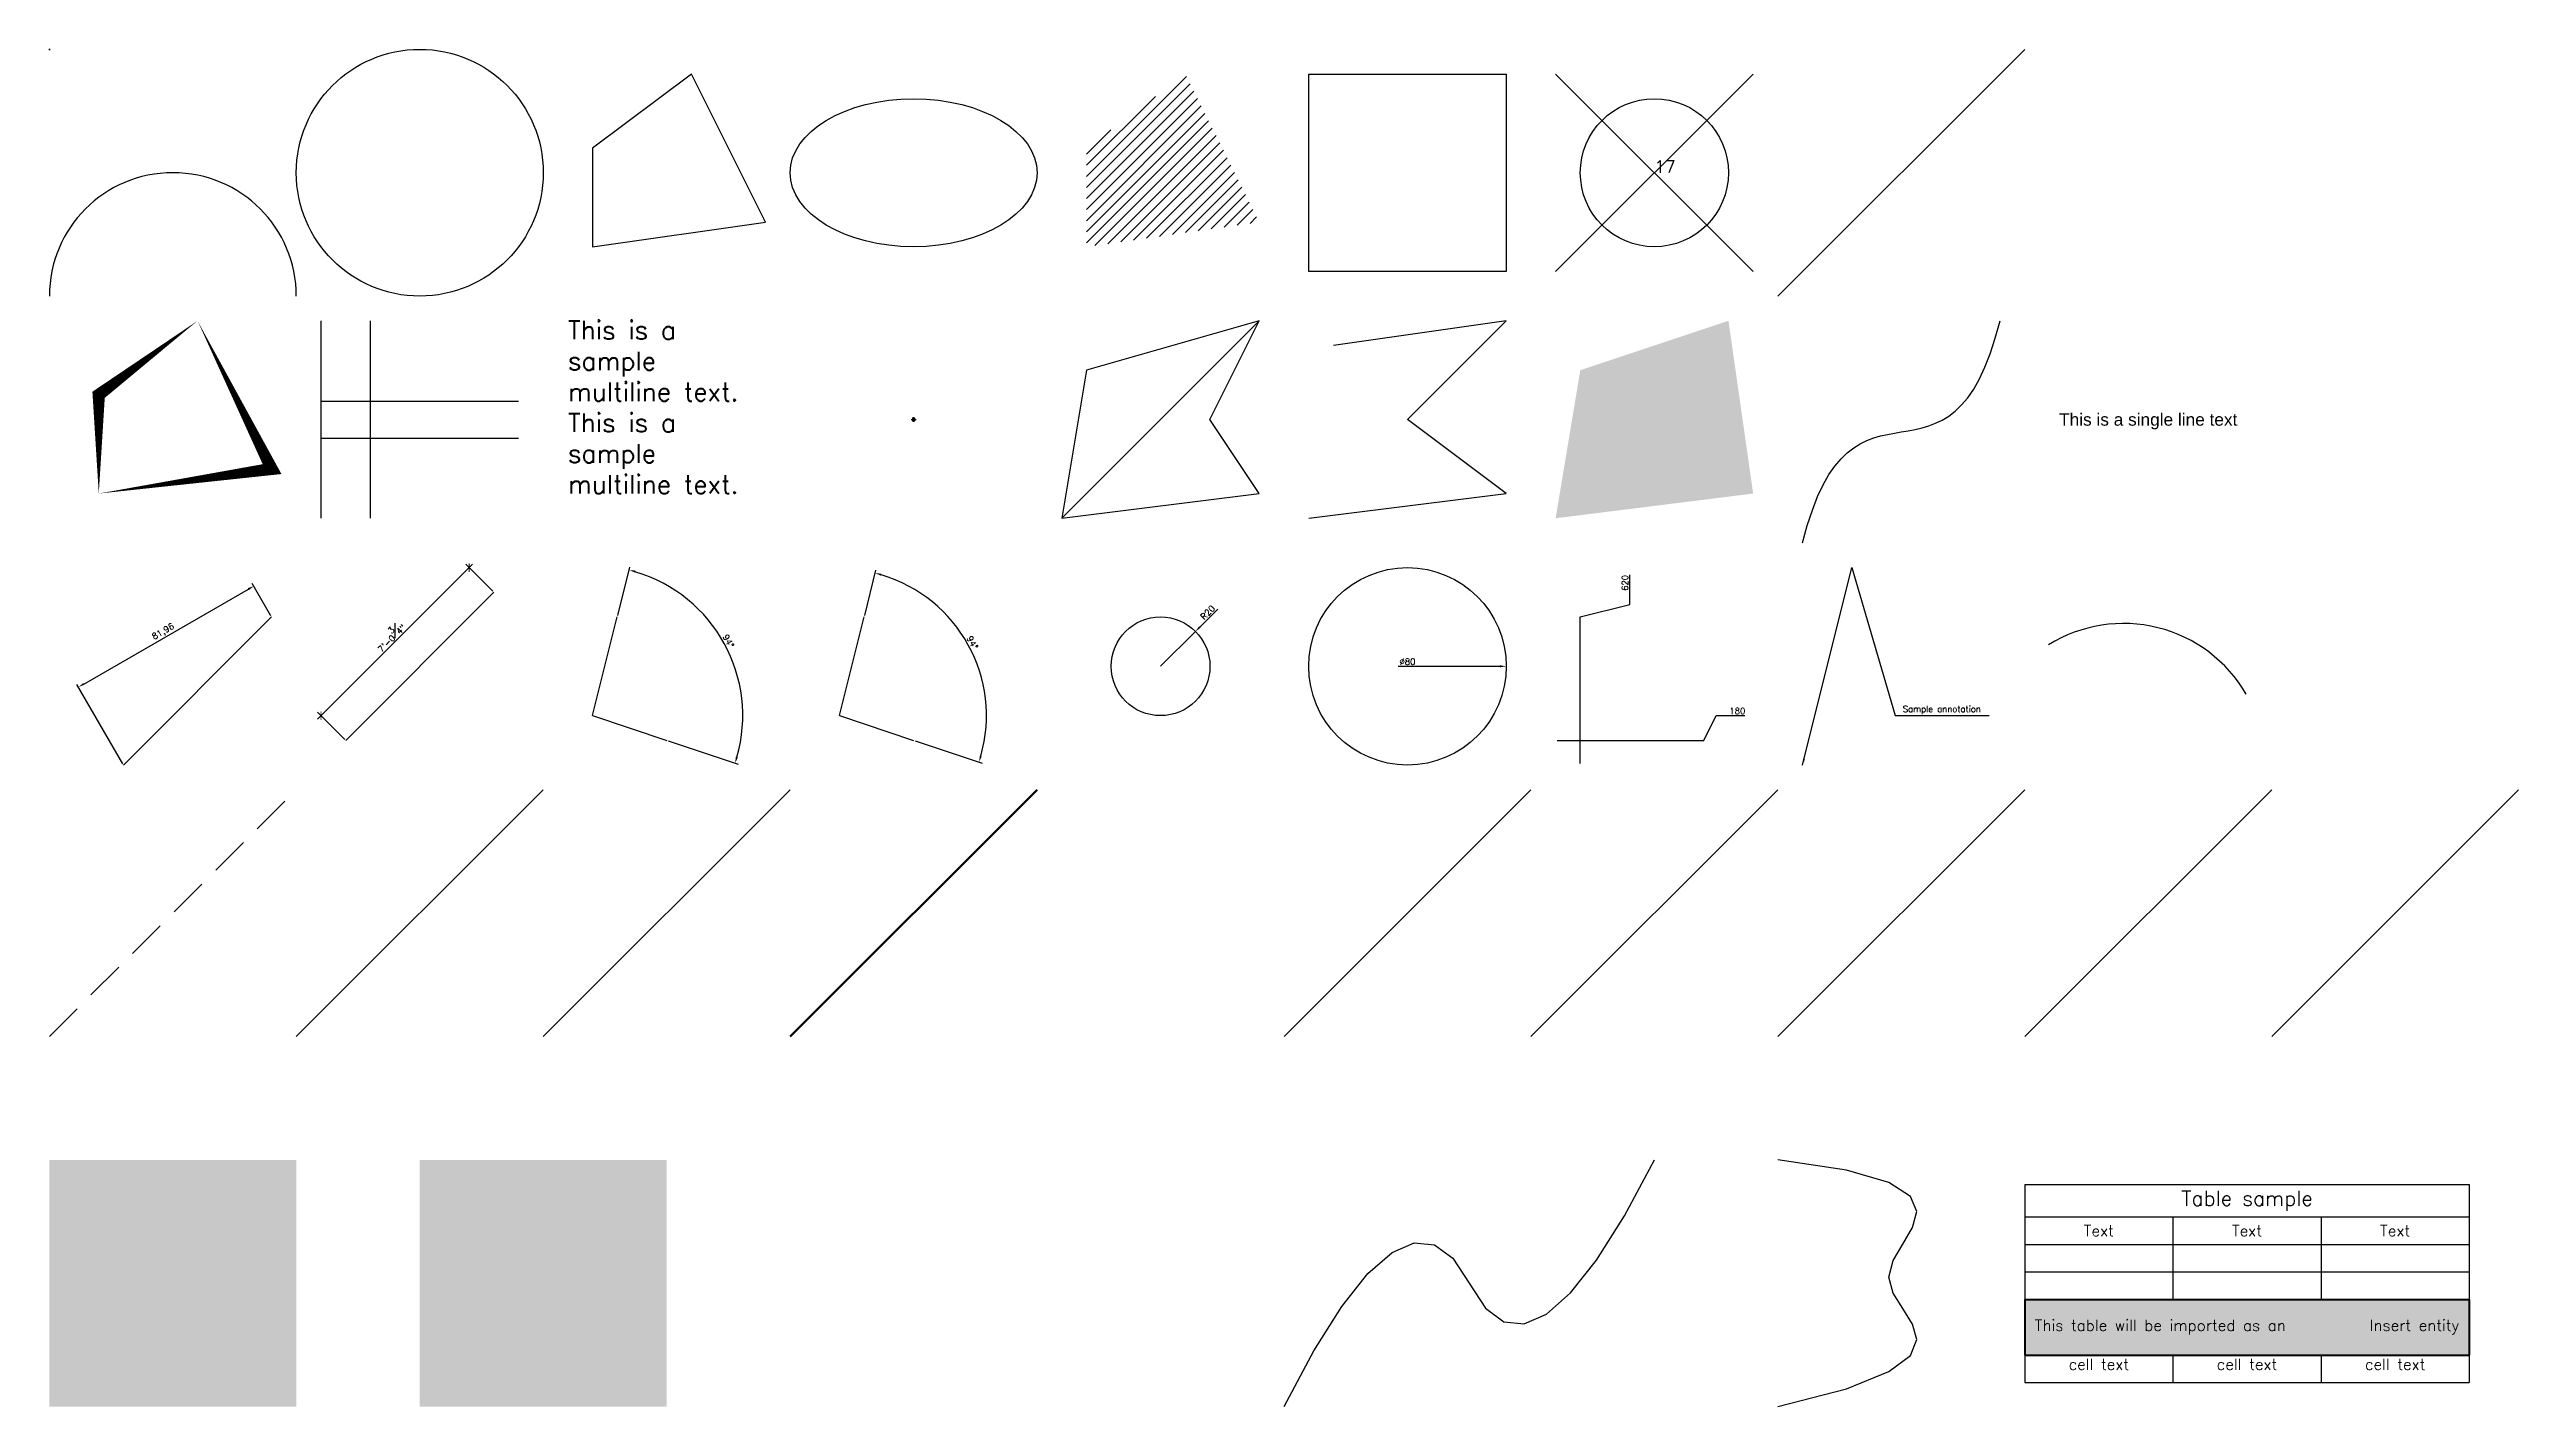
# Model space of a CAD drawing. Header units: millimetres. Extents: x 0 to 1000, y -450 to 100.
import ezdxf
from ezdxf.enums import TextEntityAlignment as Align
from ezdxf.lldxf.tags import DXFTag

# ---------------------------------------------------------------- set-up
doc = ezdxf.new("R2010")
doc.units = ezdxf.units.MM
doc.set_wipeout_variables(frame=1)
doc.header["$PDMODE"] = 66
doc.linetypes.add('DASHED', pattern=[19.05, 12.7, -6.35])
doc.linetypes.add('DOT', pattern=[6.35, 0, -6.35])
doc.layers.add('ConstructionLines', color=252, linetype='DOT', lineweight=35)
for name, color, linetype in [('EntityProperties', 161, 'Continuous'), ('Groups', 132, 'Continuous'), ('Layer1', 40, 'Continuous'), ('Layer2', 65, 'Continuous')]:
    doc.layers.add(name, color=color, linetype=linetype)
doc.styles.add('MyTextStyle', font='arial.ttf')
doc.styles.get("Standard").update_dxf_attribs({"font": 'simplex.shx'})
doc.linetypes.add('BATTING', pattern='A,0.00254,-2.54,[134,ltypeshp.shx,S=2.54,R=0,X=-2.54,Y=0],-5.08,[134,ltypeshp.shx,S=2.54,R=180,X=2.54,Y=0],-2.54', length=10.16254)
tags = doc.linetypes.add('GAS_LINE', pattern='A,12.7,-5.08,["GAS",Standard,S=2.54,R=0,X=-2.54,Y=-1.27],-6.35', length=24.13).pattern_tags.tags
tags[6] = DXFTag(74, 10)
doc.dimstyles.new('ISO-25', dxfattribs={"dimtxt": 2.5, "dimasz": 2.5, "dimexe": 1.25, "dimexo": 0.625, "dimtad": 1, "dimtxsty": 'Standard', "dimcen": 2.5, "dimadec": 0, "dimazin": 0, "dimtfac": 1, "dimtmove": 0, "dimatfit": 3, "dimfxl": 1, "dimarcsym": 0})
picture_1 = doc.add_image_def('image1.jpg', size_in_pixel=(260, 260))

# ---------------------------------------------------------------- blocks, each defined once
blk = doc.blocks.new('MyBlock')
for p, q in [((-40, -40), (40, 40)), ((-40, 40), (40, -40))]:
    blk.add_line(p, q)
blk.add_circle((0, 0), 30)
blk.add_attdef('ATTINFO', (0, 0), '', height=5)
blk = doc.blocks.new('*D2')
at = {"layer": 'Defpoints', "color": 0, "transparency": 16777216}
for p in [(82.8, -117.5), (90, -130), (30, -190)]:
    blk.add_point(p, dxfattribs=at)
at = {"layer": 'Layer1', "color": 0, "lineweight": -2, "transparency": 16777216}
for p, q in [((13.9, -157.2), (80.6, -118.7)), ((89.7, -129.5), (82.1, -116.4)), ((29.7, -189.5), (11.1, -157.4))]:
    blk.add_line(p, q, dxfattribs=at)
at = {"layer": 'Layer1', "color": 0, "transparency": 16777216}
for points in [[(80.4, -118.3), (80.8, -119.1), (82.8, -117.5)], [(13.7, -156.8), (14.1, -157.5), (11.8, -158.4)]]:
    blk.add_solid(points, dxfattribs=at)
at = {"layer": 'Layer1', "color": 0, "transparency": 16777216, "insert": (46.2, -136.1), "char_height": 2.5, "attachment_point": 5, "rotation": 30}
blk.add_mtext('81,96', dxfattribs=at)
blk = doc.blocks.new('*D3')
at = {"layer": 'Defpoints', "color": 0, "transparency": 16777216}
for p in [(230, -130), (279.3, -156.3), (220, -170), (250, -180)]:
    blk.add_point(p, dxfattribs=at)
at = {"layer": 'Layer1', "color": 0, "lineweight": -2, "transparency": 16777216}
for p, q in [((230.2, -129.4), (235.1, -109.8)), ((250.6, -180.2), (278.9, -189.6))]:
    blk.add_line(p, q, dxfattribs=at)
blk.add_arc((220, -170), 60.8, 343.9201, 73.6087, dxfattribs=at)
at = {"layer": 'Layer1', "color": 0, "transparency": 16777216}
for points in [[(237.1, -112), (237.3, -111.2), (234.8, -111)], [(278.8, -187), (278, -186.7), (277.7, -189.2)]]:
    blk.add_solid(points, dxfattribs=at)
at = {"layer": 'Layer1', "color": 0, "transparency": 16777216, "insert": (275, -139.8), "char_height": 2.5, "attachment_point": 5, "rotation": 298.7644}
blk.add_mtext('94°', dxfattribs=at)
blk = doc.blocks.new('*D4')
at = {"layer": 'Defpoints', "color": 0, "transparency": 16777216}
for p in [(330, -130), (378, -156.6), (320, -170), (320, -170), (350, -180)]:
    blk.add_point(p, dxfattribs=at)
at = {"layer": 'Layer1', "color": 0, "lineweight": -2, "transparency": 16777216}
for p, q in [((330.2, -129.4), (334.7, -111)), ((350.6, -180.2), (377.7, -189.2))]:
    blk.add_line(p, q, dxfattribs=at)
blk.add_arc((320, -170), 59.5, 343.9706, 73.5582, dxfattribs=at)
at = {"layer": 'Layer1', "color": 0, "transparency": 16777216}
for points in [[(336.7, -113.3), (337, -112.5), (334.4, -112.2)], [(377.6, -186.6), (376.8, -186.3), (376.5, -188.8)]]:
    blk.add_solid(points, dxfattribs=at)
at = {"layer": 'Layer1', "color": 0, "transparency": 16777216, "insert": (373.8, -140.4), "char_height": 2.5, "attachment_point": 5, "rotation": 298.7644}
blk.add_mtext('94°', dxfattribs=at)
blk = doc.blocks.new('*D5')
at = {"layer": 'Defpoints', "color": 0, "transparency": 16777216}
for p in [(464.1, -135.9), (450, -150)]:
    blk.add_point(p, dxfattribs=at)
at = {"layer": 'Layer1', "color": 0, "lineweight": -2, "transparency": 16777216}
for p, q in [((473.2, -126.8), (465.9, -134.1)), ((450, -150), (464.1, -135.9))]:
    blk.add_line(p, q, dxfattribs=at)
at = {"layer": 'Layer1', "color": 0, "transparency": 16777216}
blk.add_solid([(465.6, -133.8), (466.2, -134.4), (464.1, -135.9)], dxfattribs=at)
at = {"layer": 'Layer1', "color": 0, "transparency": 16777216, "insert": (469.1, -128.2), "char_height": 2.5, "attachment_point": 5, "rotation": 45}
blk.add_mtext('R20', dxfattribs=at)
blk = doc.blocks.new('*D6')
at = {"layer": 'Defpoints', "color": 0, "transparency": 16777216}
for p in [(510, -150), (590, -150)]:
    blk.add_point(p, dxfattribs=at)
at = {"layer": 'Layer1', "color": 0, "lineweight": -2, "transparency": 16777216}
blk.add_line((546.2, -150), (587.5, -150), dxfattribs=at)
at = {"layer": 'Layer1', "color": 0, "transparency": 16777216}
blk.add_solid([(587.5, -149.6), (587.5, -150.4), (590, -150)], dxfattribs=at)
at = {"layer": 'Layer1', "color": 0, "transparency": 16777216, "insert": (550, -148.1), "char_height": 2.5, "attachment_point": 5}
blk.add_mtext('∅80', dxfattribs=at)
blk = doc.blocks.new('*D7')
at = {"layer": 'Defpoints', "color": 0, "transparency": 16777216}
for p in [(0, 0), (680, -170), (610, -180)]:
    blk.add_point(p, dxfattribs=at)
at = {"layer": 'Layer1', "color": 0, "lineweight": -2, "transparency": 16777216}
for p, q in [((670, -180), (675, -170)), ((675, -170), (686.6, -170)), ((610.6, -180), (670, -180))]:
    blk.add_line(p, q, dxfattribs=at)
at = {"layer": 'Layer1', "color": 0, "transparency": 16777216, "insert": (683.6, -168.1), "char_height": 2.5, "attachment_point": 5}
blk.add_mtext('180', dxfattribs=at)
blk = doc.blocks.new('*D8')
at = {"layer": 'Defpoints', "color": 0, "transparency": 16777216}
for p in [(0, 0), (640, -120), (620, -190)]:
    blk.add_point(p, dxfattribs=at)
at = {"layer": 'Layer1', "color": 0, "lineweight": -2, "transparency": 16777216}
for p, q in [((640, -125), (640, -112.9)), ((620, -130), (640, -125)), ((620, -189.4), (620, -130))]:
    blk.add_line(p, q, dxfattribs=at)
at = {"layer": 'Layer1', "color": 0, "transparency": 16777216, "insert": (638.1, -116.2), "char_height": 2.5, "attachment_point": 5, "rotation": 90}
blk.add_mtext('620', dxfattribs=at)
blk = doc.blocks.new('_ArchTick')
at = {"color": 0, "linetype": 'ByBlock', "const_width": 0.15}
blk.add_lwpolyline([(-0.5, -0.5), (0.5, 0.5)], dxfattribs=at)
blk = doc.blocks.new('*D11')
at = {"layer": 'Defpoints', "color": 0, "transparency": 16777216}
for p in [(170, -110), (180, -120), (120, -180)]:
    blk.add_point(p, dxfattribs=at)
at = {"layer": 'Layer1', "color": 1, "lineweight": -2, "transparency": 16777216}
blk.add_line((108.6, -171.4), (171.4, -108.6), dxfattribs=at)
at = {"layer": 'Layer1', "color": 0, "lineweight": -2, "transparency": 16777216}
for p, q in [((179.6, -119.6), (168.6, -108.6)), ((119.6, -179.6), (108.6, -168.6))]:
    blk.add_line(p, q, dxfattribs=at)
at = {"layer": 'Layer1', "color": 1, "lineweight": -2, "transparency": 16777216, "xscale": 2.5, "yscale": 2.5, "zscale": 2.5}
for p, rotation in [((170, -110), 45), ((110, -170), 225)]:
    blk.add_blockref('_ArchTick', p, dxfattribs=dict(at, rotation=rotation))
at = {"layer": 'Layer1', "color": 0, "transparency": 16777216, "insert": (137.8, -137.8), "char_height": 2.5, "attachment_point": 5, "rotation": 45}
blk.add_mtext('7\'-0{\\H1.000000x;\\S3#4;}"', dxfattribs=at)
blk = doc.blocks.new('*T12')
at = {"layer": 'Layer1', "color": 0, "linetype": 'ByBlock', "lineweight": -2, "transparency": 16777216}
for p, q in [((0, 0), (180, 0)), ((0, 0), (0, -46.6)), ((180, 0), (180, -46.6)), ((0, -13.1), (180, -13.1)), ((60, -13.1), (60, -46.6)), ((120, -13.1), (120, -46.6)), ((0, -24.3), (180, -24.3)), ((0, -35.4), (180, -35.4)), ((0, -69.1), (0, -80.2)), ((60, -69.1), (60, -80.2)), ((120, -69.1), (120, -80.2)), ((180, -69.1), (180, -80.2)), ((0, -80.2), (180, -80.2))]:
    blk.add_line(p, q, dxfattribs=at)
at = {"layer": 'Layer1', "color": 63, "linetype": 'ByBlock', "lineweight": 40, "transparency": 16777216}
for p, q in [((0, -46.6), (180, -46.6)), ((0, -46.6), (0, -69.1)), ((180, -46.6), (180, -69.1)), ((0, -69.1), (180, -69.1))]:
    blk.add_line(p, q, dxfattribs=at)
at = {"layer": 'Layer1', "color": 165, "transparency": 16777216}
blk.add_solid([(0, -46.6), (0, -69.1), (180, -46.6), (180, -69.1)], dxfattribs=at)
at = {"layer": 'Layer1', "color": 0, "transparency": 16777216}
for s, insert, char_height, width, attachment_point in [('Table sample', (90, -6.6), 6, 177, 5), ('Text', (30, -18.7), 4.5, 57, 5), ('Text', (90, -18.7), 4.5, 57, 5), ('Text', (150, -18.7), 4.5, 57, 5), ('cell text', (30, -70.6), 4.5, 57, 2), ('cell text', (90, -70.6), 4.5, 57, 2), ('cell text', (150, -70.6), 4.5, 57, 2)]:
    blk.add_mtext(s, dxfattribs=dict(at, insert=insert, char_height=char_height, width=width, attachment_point=attachment_point))
at = {"layer": 'Layer1', "color": 7, "transparency": 16777216, "insert": (90, -57.8), "char_height": 4.5, "width": 177, "attachment_point": 5}
blk.add_mtext('This table will be imported as an           Insert entity', dxfattribs=at)

msp = doc.modelspace()

# ---------------------------------------------------------------- hatches: boundary and pattern name
h = msp.add_hatch(color=256)
h.set_gradient(color1=(76, 95, 153), color2=(244, 209, 67), centered=1, tint=1, name='INVSPHERICAL')
h.paths.add_polyline_path([(0, -450), (100, -450), (100, -350), (0, -350)])
h = msp.add_hatch(color=256)
h.set_gradient(color1=(76, 95, 153), color2=(176, 186, 216), rotation=45, one_color=1, tint=0.77, name='HEMISPHERICAL')
h.paths.add_polyline_path([(150, -450), (250, -450), (250, -350), (150, -350)])
at = {"layer": 'Layer1'}
h = msp.add_hatch(dxfattribs=at)
h.set_pattern_fill('LINE', color=256, angle=45)
h.set_pattern_definition([(45, (-100, 0), (-2.245064, 2.245064), [])])
h.paths.add_polyline_path([(420, 20), (490, 30), (460, 90), (420, 60)])

# ---------------------------------------------------------------- linework, layer by layer
at = {"layer": 'ConstructionLines'}
msp.add_ray((0, 100), (0.70710678, 0.70710678), dxfattribs=at)
at = {"layer": 'EntityProperties', "linetype": 'DASHED', "ltscale": 1.25}
msp.add_line((0, -300), (100, -200), dxfattribs=at)
at = {"layer": 'EntityProperties', "color": 1, "linetype": 'BATTING'}
msp.add_line((100, -300), (200, -200), dxfattribs=at)
at = {"layer": 'EntityProperties', "color": 200, "linetype": 'GAS_LINE', "ltscale": 1.5}
msp.add_line((200, -300), (300, -200), dxfattribs=at)
at = {"layer": 'EntityProperties', "lineweight": 50}
msp.add_line((300, -300), (400, -200), dxfattribs=at)
at = {"layer": 'Groups'}
for p, q in [((500, -300), (600, -200)), ((600, -300), (700, -200)), ((700, -300), (800, -200))]:
    msp.add_line(p, q, dxfattribs=at)
at = {"layer": 'Groups', "color": 2}
for p, q in [((800, -300), (900, -200)), ((900, -300), (1000, -200))]:
    msp.add_line(p, q, dxfattribs=at)
at = {"layer": 'Layer1'}
msp.add_line((700, 0), (800, 100), dxfattribs=at)
msp.add_lwpolyline([(500, -450), (512.109, -427.344), (523.438, -409.375), (533.984, -396.094), (543.75, -387.5), (552.734, -383.594), (560.938, -384.375), (568.359, -389.844), (575, -400), (581.641, -410.156), (589.062, -415.625), (597.266, -416.406), (606.25, -412.5), (616.016, -403.906), (626.562, -390.625), (637.891, -372.656), (650, -350)], dxfattribs=at)
msp.add_circle((150, 50), 50, dxfattribs=at)
msp.add_arc((50, 0), 50, 0, 180, dxfattribs=at)
msp.add_ellipse((350, 50), major_axis=(-50, 0), ratio=0.6, dxfattribs=at)
msp.add_3dface([(220, 20), (290, 30), (260, 90), (220, 60)], dxfattribs=at)
at = {"layer": 'Layer2'}
for p, q in [((110, -90), (110, -10)), ((130, -90), (130, -10)), ((110, -42.5), (190, -42.5)), ((110, -57.5), (190, -57.5)), ((120, -180), (180, -120)), ((30, -190), (90, -130)), ((220, -170), (230, -130)), ((320, -170), (330, -130)), ((220, -170), (250, -180)), ((320, -170), (350, -180))]:
    msp.add_line(p, q, dxfattribs=at)
msp.add_lwpolyline([(20, -80, 0, 5, 0), (90, -70, 5, 0, 0), (60, -10, 0, 5, 0), (20, -40, 5, 0, 0)], format="xyseb", close=True, dxfattribs=at)
for points in [[(510, -90, 0), (590, -80, 50), (550, -50, 0), (590, -10, 50), (520, -20, 0)], [(700, -450, 0), (727.773, -442.72, 16.074), (745, -435.82, 27.344), (753.789, -429.214, 34.629), (756.25, -422.812, 38.75), (754.492, -416.528, 40.527), (750.625, -410.273, 40.781), (746.758, -403.96, 40.332), (745, -397.5, 40), (746.758, -390.845, 40.332), (750.625, -384.102, 40.781), (754.492, -377.417, 40.527), (756.25, -370.938, 38.75), (753.789, -364.81, 34.629), (745, -359.18, 27.344), (727.773, -354.194, 16.074), (700, -350, 0)]]:
    msp.add_polyline3d(points, dxfattribs=at)
for centre, radius in [((550, -150), 40), ((450, -150), 20)]:
    msp.add_circle(centre, radius, dxfattribs=at)
msp.add_arc((840, -190), 57.36, 30.007109, 121.920404, dxfattribs=at)
msp.add_open_spline([(710, -100), (730, -20), (770, -90), (790, -10)], degree=3, dxfattribs=at)
msp.add_point((350, -50), dxfattribs=at)
at = {"layer": 'Layer2', "transparency": 33554534}
msp.add_solid([(610, -90), (690, -80), (620, -30), (680, -10)], dxfattribs=at)

# ---------------------------------------------------------------- block references
msp.add_blockref('*T12', (800, -360))
at = {"layer": 'Layer1'}
msp.add_blockref('MyBlock', (650, 50), dxfattribs=at).add_auto_attribs({'ATTINFO': '17'})

# ---------------------------------------------------------------- texts
at = {"layer": 'Layer1', "insert": (750.625, -169.375), "char_height": 2.5, "attachment_point": 7}
msp.add_mtext('Sample annotation', dxfattribs=at)
at = {"layer": 'Layer2', "style": 'MyTextStyle'}
msp.add_text('This is a single line text', height=5, dxfattribs=at).set_placement((850, -50), align=Align.MIDDLE_CENTER)
at = {"layer": 'Layer2', "insert": (210, -10), "char_height": 7.5, "attachment_point": 1}
msp.add_mtext_dynamic_manual_height_columns('This is a sample multiline text. This is a sample multiline text.', width=80, gutter_width=12.5, heights=[0], dxfattribs=at)

# ---------------------------------------------------------------- dimensions: what is measured, and where the dimension line sits
at = {"layer": 'Layer1'}
for feature_location, offset, dtype, picture, middle in [((610, -180), (70, 10), 0, '*D7', (683.601, -168.125)), ((620, -190), (20, 70), 1, '*D8', (638.125, -116.161))]:
    dim = msp.add_ordinate_dim(feature_location=feature_location, offset=offset, dtype=dtype, origin=(0, 0), dimstyle='ISO-25', dxfattribs=at)
    dim.commit()
    dim.dimension.update_dxf_attribs({"geometry": picture, "text_midpoint": middle})
dim = msp.add_aligned_dim(p1=(120, -180), p2=(180, -120), distance=14.142, dimstyle='ISO-25', override={"dimexe": 2, "dimzin": 8, "dimlunit": 4, "dimblk1": 'ArchTick', "dimblk2": 'ArchTick', "dimsah": 1, "dimdle": 2, "dimclrd": 1, "dimfrac": 1}, dxfattribs=at)
dim.commit()
dim.dimension.update_dxf_attribs({"geometry": '*D11', "text_midpoint": (137.79, -137.79)})
dim = msp.add_angular_dim_3p(base=(279.261, -156.284), center=(220, -170), p1=(250, -180), p2=(230, -130), dimstyle='ISO-25', dxfattribs=at)
dim.commit()
dim.dimension.update_dxf_attribs({"geometry": '*D3', "text_midpoint": (274.965, -139.827)})
dim = msp.add_linear_dim(base=(82.755, -117.452), p1=(30, -190), p2=(90, -130), angle=30, dimstyle='ISO-25', dxfattribs=at)
dim.commit()
dim.dimension.update_dxf_attribs({"geometry": '*D2', "text_midpoint": (46.209, -136.112)})
dim = msp.add_angular_dim_2l(base=(378.015, -156.573), line1=((320, -170), (330, -130)), line2=((320, -170), (350, -180)), dimstyle='ISO-25', dxfattribs=at)
dim.commit()
dim.dimension.update_dxf_attribs({"geometry": '*D4', "text_midpoint": (373.845, -140.442)})
dim = msp.add_radius_dim(center=(450, -150), mpoint=(464.142, -135.858), dimstyle='ISO-25', dxfattribs=at)
dim.commit()
dim.dimension.update_dxf_attribs({"geometry": '*D5', "text_midpoint": (469.109, -128.24)})
dim = msp.add_diameter_dim_2p(p1=(510, -150), p2=(590, -150), dimstyle='ISO-25', dxfattribs=at)
dim.commit()
dim.dimension.update_dxf_attribs({"geometry": '*D6', "text_midpoint": (550, -150), "dimtype": 163})

# ---------------------------------------------------------------- pictures from other files: only their frames are drawn
image = msp.add_image(picture_1, insert=(510, 10), size_in_units=(80, 80), dxfattribs=at)
image.dxf.flags = 7

# ---------------------------------------------------------------- meshes
at = {"layer": 'Layer2'}
mesh = msp.add_polyface(dxfattribs=at)
corners = [(410, -90), (490, -80), (470, -50), (490, -10), (420, -30)]
mesh.append_faces([[corners[k] for k in face] for face in [(0, 3, 4)]], dxfattribs={"vtx0": -1})
mesh.append_faces([[corners[k] for k in face] for face in [(0, 1, 2, 3)]], dxfattribs={"vtx3": -1})

# ---------------------------------------------------------------- leaders
at = {"layer": 'Layer1', "annotation_type": 0, "has_hookline": 1, "hookline_direction": 0, "text_width": 35}
msp.add_leader([(710, -190), (730, -110), (747.5, -170), (750, -170)], dimstyle='ISO-25', dxfattribs=at)

# ---------------------------------------------------------------- wipeouts: each hides what was drawn before it
msp.add_wipeout([(910, -90), (990, -80), (950, -50), (990, -10), (920, -20)]).dxf.layer = 'Layer2'

doc.saveas('drawing.dxf')
